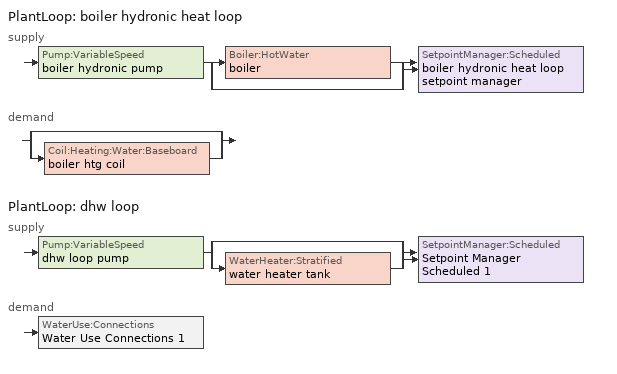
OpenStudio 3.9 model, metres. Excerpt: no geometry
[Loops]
PlantLoop 'boiler hydronic heat loop'
 supply: Pump:VariableSpeed 'boiler hydronic pump' > split
  | Boiler:HotWater 'boiler'
  | bypass
  join > SetpointManager:Scheduled 'boiler hydronic heat loop setpoint manager'
 demand: split
  | bypass
  | Coil:Heating:Water:Baseboard 'boiler htg coil'
PlantLoop 'dhw loop'
 supply: Pump:VariableSpeed 'dhw loop pump' > split
  | bypass
  | WaterHeater:Stratified 'water heater tank'
  join > SetpointManager:Scheduled 'Setpoint Manager Scheduled 1'
 demand: WaterUse:Connections 'Water Use Connections 1'
[Sizing:Zone]
conditioned space: Zone Cooling Design Supply Air Temperature Input Method=SupplyAirTemperature; Zone Cooling Design Supply Air Temperature {C}=14; Zone Cooling Design Supply Air Temperature Difference {deltaC}=11.11; Zone Heating Design Supply Air Temperature Input Method=SupplyAirTemperature; Zone Heating Design Supply Air Temperature {C}=40; Zone Heating Design Supply Air Temperature Difference {deltaC}=11.11; Zone Cooling Design Supply Air Humidity Ratio {kg-H2O/kg-air}=0.0085; Zone Heating Design Supply Air Humidity Ratio {kg-H2O/kg-air}=0.008; Cooling Design Air Flow Method=DesignDay; Heating Design Air Flow Method=DesignDay; Account for Dedicated Outdoor Air System=No; Dedicated Outdoor Air System Control Strategy=NeutralSupplyAir; Dedicated Outdoor Air Low Setpoint Temperature for Design {C}=autosize; Dedicated Outdoor Air High Setpoint Temperature for Design {C}=autosize; Zone Load Sizing Method=Sensible Load Only No Latent Load; Zone Latent Cooling Design Supply Air Humidity Ratio Input Method=HumidityRatioDifference; Zone Cooling Design Supply Air Humidity Ratio Difference {kgWater/kgDryAir}=0.005; Zone Latent Heating Design Supply Air Humidity Ratio Input Method=HumidityRatioDifference; Zone Humidification Design Supply Air Humidity Ratio Difference {kgWater/kgDryAir}=0.005; Sizing Option=Coincident
[Zone equipment]
conditioned space: boiler baseboard
[PlantLoop] Fluid Type=Water; Glycol Concentration=0; Load Distribution Scheme=Optimal
Name | Plant Loop Volume {m3} | Maximum Loop Flow Rate {m3/s}
boiler hydronic heat loop | Autocalculate
dhw loop | 0.003 | 0.01
[Sizing:Plant] Loop Type=Heating; Sizing Option=NonCoincident; Zone Timesteps in Averaging Window=1; Coincident Sizing Factor Mode=None
Name | Design Loop Exit Temperature {C} | Loop Design Temperature Difference {deltaC}
boiler hydronic heat loop | 82.2222 | 11.1111
dhw loop | 51.6667 | 5.55556
[Pump:VariableSpeed] Motor Efficiency=0.85; Fraction of Motor Inefficiencies to Fluid Stream=0; Coefficient 1 of the Part Load Performance Curve=0; Coefficient 2 of the Part Load Performance Curve=1; Coefficient 3 of the Part Load Performance Curve=0; Coefficient 4 of the Part Load Performance Curve=0; Minimum Flow Rate {m3/s}=0; Pump Control Type=Intermittent; Skin Loss Radiative Fraction=0.5; Design Power Sizing Method=PowerPerFlowPerPressure; Design Electric Power per Unit Flow Rate {W/(m3/s)}=348701.1; Design Shaft Power per Unit Flow Rate per Unit Head {W-s/m3-Pa}=1.28205; Design Minimum Flow Rate Fraction=0
Name | Rated Flow Rate {m3/s} | Rated Pump Head {Pa} | Rated Power Consumption {W}
boiler hydronic pump | 0.00594952 | 20000 | 158.654
dhw loop pump | 0.01 | 1 | 0
[Boiler:HotWater]
boiler: Fuel Type=FuelOilNo2; Nominal Capacity {W}=12384; Nominal Thermal Efficiency=0.8; Efficiency Curve Temperature Evaluation Variable=LeavingBoiler; Normalized Boiler Efficiency Curve=NonCondensingBoilerEff; Minimum Part Load Ratio=0; Maximum Part Load Ratio=1; Optimum Part Load Ratio=1; Water Outlet Upper Temperature Limit {C}=99.9; Boiler Flow Mode=LeavingSetpointModulated; On Cycle Parasitic Electric Load {W}=0; Off Cycle Parasitic Fuel Load {W}=0; Sizing Factor=1
[EnergyManagementSystem:Sensor]
Name | Output Variable or Output Meter Index Key | Output Variable or Output Meter
boiler_plr_s | boiler | Boiler Part Load Ratio
boiler_hydronic_pump_mfr_s | boiler hydronic pump | Pump Mass Flow Rate
boiler_hydronic_pump_s | boiler hydronic pump | Pump Electricity Energy
boiler_baseboard_s | boiler baseboard | Baseboard Total Heating Energy
water_heater_amb_temp; fridge_tin_s; tin_s; tin_s_1 | conditioned space | Zone Mean Air Temperature
water_heater_amb_rh | conditioned space | Zone Air Relative Humidity
water_heater_tl | water heater tank | Water Heater Heat Loss Rate
water_heater_sens_cool | water heater coil | Cooling Coil Sensible Cooling Rate
water_heater_lat_cool | water heater coil | Cooling Coil Latent Cooling Rate
water_heater_fan_pwr; water_heater_fan_energy | water heater fan | Fan Electricity Rate
water_heater_tank_energy | water heater tank | Water Heater Electricity Rate
water_heater_coil_energy | water heater coil | Cooling Coil Water Heating Electricity Rate
water_heater_tank_on_cycle_parasitic | water heater tank | Water Heater On Cycle Parasitic Electricity Rate
water_heater_tank_off_cycle_parasitic | water heater tank | Water Heater Off Cycle Parasitic Electricity Rate
win_s | conditioned space | Zone Air Humidity Ratio
tout_s | conditioned space | Zone Outdoor Air Drybulb Temperature
conditioned_space_htg_unmet_s | conditioned space | Zone Heating Setpoint Not Met Time
conditioned_space_clg_unmet_s | conditioned space | Zone Cooling Setpoint Not Met Time
[EnergyManagementSystem:InternalVariable]
boiler_hydronic_pump_rated_mfr: Internal Data Index Key=boiler hydronic pump; Internal Data Type=Pump Maximum Mass Flow Rate
[EnergyManagementSystem:Actuator]
Name | Actuated Component | Actuated Component Type | Actuated Component Control Type
boiler_hydronic_pump_pressure_rise_act | boiler hydronic pump | Pump | Pump Pressure Rise
water_heater_Tamb_act | water heater Tamb act | Schedule:Constant | Schedule Value
water_heater_RHamb_act | water heater RHamb act | Schedule:Constant | Schedule Value
[EnergyManagementSystem:Program]
natural_vent_program: Set Tin = tin_s; Set Tout = tout_s; Set Wout = out_wt_s; Set Pbar = out_pb_s; Set Phiout = (@RhFnTdbWPb Tout Wout Pbar); Set MaxHR = 0.0115; Set Tnvsp = (htg_sp_s + clg_sp_s) / 2; Set NVavail = natural_vent_s; Set ClgSsnAvail = cool_season; Set Qnv = 0; Set Qwhf = 0; Set whole_house_fan_mix_act = 0; Set whole_house_fan_act = 0; If ((Wout < MaxHR) && (Tin > Tout) && (Tin > Tnvsp) && (ClgSsnAvail > 0)); Set WHF_Flow = 0; Set Adj = (Tin-Tnvsp)/(Tin-Tout); Set Adj = (@Min Adj 1); Set Adj = (@Max Adj 0); If (WHF_Flow > 0); Set Qwhf = WHF_Flow*Adj; Set whole_house_fan_mix_act = WHF_Flow*Adj; Set WHF_W = 0; Set whole_house_fan_act = WHF_W*Adj; ElseIf (NVavail > 0); Set NVArea = 4817.76584832; Set Cs = 0.00010930442197923115; Set Cw = 7.138622473985284e-05; Set Tdiff = Tin-Tout; Set dT = (@Abs Tdiff); Set Vwind = site_vw_s; Set SGNV = NVArea*Adj*((((Cs*dT)+(Cw*(Vwind^2)))^0.5)/1000); Set MaxNV = 2.1369780228096005; Set Qnv = (@Min SGNV MaxNV); EndIf; EndIf; Set natural_vent_flow_act = Qnv; Set whole_house_fan_flow_act = Qwhf; Set natural_vent_program_Qnv = Qnv; Set natural_vent_program_Qwhf = Qwhf
infil_program: Set p_m = 0.14; Set p_s = 0.22; Set s_m = 270; Set s_s = 370; Set z_m = 9.99744; Set z_s = 2.9718; Set f_t = (((s_m/z_m)^p_m)*((z_s/s_s)^p_s)); Set Tdiff = tin_s-tout_s; Set dT = @Abs Tdiff; Set c = 0.1662; Set Cs = 0.0747; Set Cw = 0.1495; Set n = 0.65; Set sft = (f_t*0.7000000000000001); Set temp1 = ((c*Cw)*((sft*site_vw_s)^(2*n)))^2; Set Qinf = (((c*Cs*(dT^n))^2)+temp1)^0.5; Set Qinf = (@Max Qinf 0); Set mech_vent_house_fan_sensible_load_act = 0.0; Set mech_vent_house_fan_latent_load_act = 0.0; Set OASupInPb = out_pb_s; Set OASupInTemp = tout_s; Set OASupInW = out_wt_s; Set OASupRho = (@RhoAirFnPbTdbW OASupInPb OASupInTemp OASupInW); Set OASupCp = (@CpAirFnW OASupInW); Set OASupInEnth = (@HFnTdbW OASupInTemp OASupInW); Set ZoneTemp = tin_s; Set ZoneW = win_s; Set ZoneCp = (@CpAirFnW ZoneW); Set ZoneAirEnth = (@HFnTdbW ZoneTemp ZoneW); Set mech_vent_house_fan_cfis_act = 0.0; Set QWHV_cfis_sup = 0.0; Set QWHV_cfis_suppl_sup = 0.0; Set QWHV_cfis_suppl_exh = 0.0; Set Qrange = 0; Set Qrange = Qrange + 0.04719 * mech_vent_range_fan_0_sch_s; Set Qbath = 0; Set Qbath = Qbath + 0.04719 * mech_vent_bath_fan_0_sch_s; Set Qdryer = 0; Set Qdryer = Qdryer + 0.16532 * clothes_dryer_exhaust_0_sch_s; Set QWHV_sup = 0.0; Set QWHV_exh = 0.0; Set Qsupply = QWHV_sup + QWHV_cfis_sup + QWHV_cfis_suppl_sup; Set Qexhaust = Qrange + Qbath + Qdryer + QWHV_exh + QWHV_cfis_suppl_exh; Set Qfan = (@Max Qexhaust Qsupply); Set Qducts = 0; If Qducts < 0; Set Qsupply = Qsupply - Qducts; Else; Set Qexhaust = Qexhaust + Qducts; EndIf; Set Qfan_with_ducts = (@Max Qexhaust Qsupply); Set Qimb = (@Abs (Qsupply - Qexhaust)); If Qinf + Qimb > 0; Set Qtot = Qfan_with_ducts + (Qinf^2) / (Qinf + Qimb); Else; Set Qtot = Qfan_with_ducts; EndIf; Set Qinf_adj = Qtot - Qfan; Set infil_flow_act = Qinf_adj; Set infil_program_Qinf = Qinf_adj; Set infil_program_Qfan = Qfan; Set Qload = Qfan; Set Effectiveness_Sens = 0.0; Set Effectiveness_Lat = 0.0; Set Fan_MFR = Qload * OASupRho; Set ZoneInEnth = OASupInEnth; Set ZoneInTemp = OASupInTemp; Set FanTotalToCond = Fan_MFR * (ZoneInEnth - ZoneAirEnth); Set FanSensToCond = Fan_MFR * ZoneCp * (ZoneInTemp - ZoneTemp); Set FanLatToCond = FanTotalToCond - FanSensToCond; Set mech_vent_house_fan_sensible_load_act = mech_vent_house_fan_sensible_load_act + FanSensToCond; Set mech_vent_house_fan_latent_load_act = mech_vent_house_fan_latent_load_act + FanLatToCond
unmet_hours_program: Set htg_unmet_hours = 0; Set clg_unmet_hours = 0; Set unit_htg_unmet_hours = 0; If ((DayOfYear >= 1) && (DayOfYear <= 365)); Set unit_htg_unmet_hours = unit_htg_unmet_hours + conditioned_space_htg_unmet_s; If unit_htg_unmet_hours > htg_unmet_hours; Set htg_unmet_hours = unit_htg_unmet_hours; EndIf; EndIf
total_loads_program: Set loads_htg_tot = 0; Set loads_clg_tot = 0; If htg_load_cond > 0; Set loads_htg_tot = loads_htg_tot + (htg_load_cond - clg_load_cond) * 1.0; EndIf; Set loads_htg_tot = (@Max loads_htg_tot 0); If clg_load_cond > 0; Set loads_clg_tot = loads_clg_tot + (clg_load_cond - htg_load_cond) * 0.0; EndIf; Set loads_clg_tot = (@Max loads_clg_tot 0)
component_loads_program: Set loads_htg_walls = 0; Set loads_htg_rim_joists = 0; Set loads_htg_foundation_walls = 0; Set loads_htg_floors = 0; Set loads_htg_slabs = 0; Set loads_htg_ceilings = 0; Set loads_htg_roofs = 0; Set loads_htg_windows_conduction = 0; Set loads_htg_windows_solar = 0; Set loads_htg_doors = 0; Set loads_htg_skylights_conduction = 0; Set loads_htg_skylights_solar = 0; Set loads_htg_internal_mass = 0; Set loads_htg_intgains = 0; Set loads_htg_lighting = 0; Set loads_htg_infil = 0; Set loads_htg_mechvent = 0; Set loads_htg_natvent = 0; Set loads_htg_whf = 0; Set loads_htg_ducts = 0; Set loads_clg_walls = 0; Set loads_clg_rim_joists = 0; Set loads_clg_foundation_walls = 0; Set loads_clg_floors = 0; Set loads_clg_slabs = 0; Set loads_clg_ceilings = 0; Set loads_clg_roofs = 0; Set loads_clg_windows_conduction = 0; Set loads_clg_windows_solar = 0; Set loads_clg_doors = 0; Set loads_clg_skylights_conduction = 0; Set loads_clg_skylights_solar = 0; Set loads_clg_internal_mass = 0; Set loads_clg_intgains = 0; Set loads_clg_lighting = 0; Set loads_clg_infil = 0; Set loads_clg_mechvent = 0; Set loads_clg_natvent = 0; Set loads_clg_whf = 0; Set loads_clg_ducts = 0; Set hr_walls = 0; Set hr_walls = hr_walls + s_conv_9 + s_ig_9 + s_sol_9 + s_lgt_9 + s_surf_9; Set hr_walls = hr_walls + s_conv_10 + s_ig_10 + s_sol_10 + s_lgt_10 + s_surf_10; Set hr_walls = hr_walls + s_conv_11 + s_ig_11 + s_sol_11 + s_lgt_11 + s_surf_11; Set hr_walls = hr_walls + s_conv_12 + s_ig_12 + s_sol_12 + s_lgt_12 + s_surf_12; Set hr_walls = hr_walls + s_conv_13 + s_ig_13 + s_sol_13 + s_lgt_13 + s_surf_13; Set hr_walls = hr_walls + s_conv_14 + s_ig_14 + s_sol_14 + s_lgt_14 + s_surf_14; Set hr_rim_joists = 0; Set hr_rim_joists = hr_rim_joists + s_conv_4 + s_ig_4 + s_sol_4 + s_lgt_4 + s_surf_4; Set hr_rim_joists = hr_rim_joists + s_conv_5 + s_ig_5 + s_sol_5 + s_lgt_5 + s_surf_5; Set hr_rim_joists = hr_rim_joists + s_conv_6 + s_ig_6 + s_sol_6 + s_lgt_6 + s_surf_6; Set hr_rim_joists = hr_rim_joists + s_conv_7 + s_ig_7 + s_sol_7 + s_lgt_7 + s_surf_7; Set hr_foundation_walls = 0; Set hr_foundation_walls = hr_foundation_walls + s_conv_1 + s_ig_1 + s_sol_1 + s_lgt_1 + s_surf_1; Set hr_floors = 0; Set hr_slabs = 0; Set hr_slabs = hr_slabs + s_conv_8 + s_ig_8 + s_sol_8 + s_lgt_8 + s_surf_8; Set hr_ceilings = 0; Set hr_ceilings = hr_ceilings + s_conv + s_ig + s_sol + s_lgt + s_surf; Set hr_roofs = 0; Set hr_windows_conduction = 0; Set hr_windows_conduction = hr_windows_conduction + ss_conv_1; Set hr_windows_conduction = hr_windows_conduction + ss_ig_1; Set hr_windows_conduction = hr_windows_conduction + ss_surf_1; Set hr_windows_conduction = hr_windows_conduction + ss_conv_2; Set hr_windows_conduction = hr_windows_conduction + ss_ig_2; Set hr_windows_conduction = hr_windows_conduction + ss_surf_2; Set hr_windows_conduction = hr_windows_conduction + ss_conv_3; Set hr_windows_conduction = hr_windows_conduction + ss_ig_3; Set hr_windows_conduction = hr_windows_conduction + ss_surf_3; Set hr_windows_conduction = hr_windows_conduction + ss_conv_4; Set hr_windows_conduction = hr_windows_conduction + ss_ig_4; Set hr_windows_conduction = hr_windows_conduction + ss_surf_4; Set hr_windows_solar = 0; Set hr_windows_solar = hr_windows_solar - ss_trans_in * ZoneTimestep * 3600 + ss_back_out * ZoneTimestep * 3600 + ss_trans_out * ZoneTimestep * 3600; Set hr_windows_solar = hr_windows_solar - ss_trans_in_1 * ZoneTimestep * 3600 + ss_back_out_1 * ZoneTimestep * 3600 + ss_trans_out_1 * ZoneTimestep * 3600; Set hr_windows_solar = hr_windows_solar - ss_trans_in_2 * ZoneTimestep * 3600 + ss_back_out_2 * ZoneTimestep * 3600 + ss_trans_out_2 * ZoneTimestep * 3600; Set hr_windows_solar = hr_windows_solar - ss_trans_in_3 * ZoneTimestep * 3600 + ss_back_out_3 * ZoneTimestep * 3600 + ss_trans_out_3 * ZoneTimestep * 3600; Set hr_doors = 0; Set hr_doors = hr_doors + ss_sol; Set hr_doors = hr_doors + ss_lgt; Set hr_doors = hr_doors + ss_conv; Set hr_doors = hr_doors + ss_ig; Set hr_doors = hr_doors + ss_surf; Set hr_skylights_conduction = 0; Set hr_skylights_solar = 0; Set hr_internal_mass = 0; Set hr_internal_mass = hr_internal_mass + s_conv_2 + s_ig_2 + s_sol_2 + s_lgt_2 + s_surf_2; Set hr_internal_mass = hr_internal_mass + s_conv_3 + s_ig_3 + s_sol_3 + s_lgt_3 + s_surf_3; Set hr_internal_mass = hr_internal_mass + im_conv + im_ig + im_sol + im_lgt + im_surf; Set hr_internal_mass = hr_internal_mass + im_conv_1 + im_ig_1 + im_sol_1 + im_lgt_1 + im_surf_1; Set hr_intgains = 0; Set hr_intgains = hr_intgains - ig_ee_conv - ig_ee_rad - ig_ee_conv_1 - ig_ee_rad_1 - ig_ee_conv_2 - ig_ee_rad_2 - ig_ee_conv_3 - ig_ee_rad_3 - ig_ee_conv_4 - ig_ee_rad_4 - ig_ee_conv_5 - ig_ee_rad_5 - ig_ee_conv_6 - ig_ee_rad_6 - ig_ee_conv_7 - ig_ee_rad_7 - ig_ee_conv_8 - ig_ee_rad_8 - ig_oe_conv - ig_oe_rad - ig_oe_conv_1 - ig_oe_rad_1 - ig_oe_conv_2 - ig_oe_rad_2 - ig_oe_conv_3 - ig_oe_rad_3 - ig_oe_conv_4 - ig_oe_rad_4 - ig_oe_conv_5 - ig_oe_rad_5 - ig_oe_conv_6 - ig_oe_rad_6 - ig_ppl_conv - ig_ppl_rad; Set hr_lighting = 0; Set hr_lighting = hr_lighting - ig_lgt_conv - ig_lgt_rad - ig_lgt_vis; Set hr_infil = 0; Set hr_infil = hr_infil - airflow_gain + airflow_loss; Set hr_natvent = 0; Set hr_natvent = hr_natvent - airflow_gain_1 + airflow_loss_1; Set hr_whf = 0; Set hr_whf = hr_whf - airflow_gain_2 + airflow_loss_2; Set hr_mechvent = 0; Set hr_mechvent = hr_mechvent - mv_conv - mv_rad - mv_conv_1 - mv_rad_1 - mv_conv_2 - mv_rad_2 - mv_conv_3 - mv_rad_3 - mv_conv_4 - mv_rad_4 - mv_conv_5 - mv_rad_5; Set hr_ducts = 0; Set htg_mode = 0; Set clg_mode = 0; If (htg_load_cond > 0); Set htg_mode = 1.0; ElseIf (clg_load_cond > 0); Set clg_mode = 0.0; Else; Set htg_season = 0; Set clg_season = 0; If ((DayOfYear >= 1) && (DayOfYear <= 365)); Set clg_season = 1; EndIf; If ((DayOfYear >= 1) && (DayOfYear <= 365)); Set htg_season = 1; EndIf; If ((airflow_gain_1 <> 0) || (airflow_loss_1 <> 0)) && (clg_season == 1); Set clg_mode = 0.0; ElseIf ((airflow_gain_2 <> 0) || (airflow_loss_2 <> 0)) && (clg_season == 1); Set clg_mode = 0.0; Else; Set Tmid_setpoint = (htg_sp_s_1 + clg_sp_s_1) / 2; If (tin_s_1 > Tmid_setpoint) && (clg_season == 1); Set clg_mode = 0.0; ElseIf (tin_s_1 < Tmid_setpoint) && (htg_season == 1); Set htg_mode = 1.0; EndIf; EndIf; EndIf; Set loads_htg_walls = loads_htg_walls + (hr_walls * htg_mode * 1); Set loads_htg_rim_joists = loads_htg_rim_joists + (hr_rim_joists * htg_mode * 1); Set loads_htg_foundation_walls = loads_htg_foundation_walls + (hr_foundation_walls * htg_mode * 1); Set loads_htg_floors = loads_htg_floors + (hr_floors * htg_mode * 1); Set loads_htg_slabs = loads_htg_slabs + (hr_slabs * htg_mode * 1); Set loads_htg_ceilings = loads_htg_ceilings + (hr_ceilings * htg_mode * 1); Set loads_htg_roofs = loads_htg_roofs + (hr_roofs * htg_mode * 1); Set loads_htg_windows_conduction = loads_htg_windows_conduction + (hr_windows_conduction * htg_mode * 1); Set loads_htg_windows_solar = loads_htg_windows_solar + (hr_windows_solar * htg_mode * 1); Set loads_htg_doors = loads_htg_doors + (hr_doors * htg_mode * 1); Set loads_htg_skylights_conduction = loads_htg_skylights_conduction + (hr_skylights_conduction * htg_mode * 1); Set loads_htg_skylights_solar = loads_htg_skylights_solar + (hr_skylights_solar * htg_mode * 1); Set loads_htg_internal_mass = loads_htg_internal_mass + (hr_internal_mass * htg_mode * 1); Set loads_htg_intgains = loads_htg_intgains + (hr_intgains * htg_mode * 1); Set loads_htg_lighting = loads_htg_lighting + (hr_lighting * htg_mode * 1); Set loads_htg_infil = loads_htg_infil + (hr_infil * htg_mode * 1); Set loads_htg_mechvent = loads_htg_mechvent + (hr_mechvent * htg_mode * 1); Set loads_htg_natvent = loads_htg_natvent + (hr_natvent * htg_mode * 1); Set loads_htg_whf = loads_htg_whf + (hr_whf * htg_mode * 1); Set loads_htg_ducts = loads_htg_ducts + (hr_ducts * htg_mode * 1); Set loads_clg_walls = loads_clg_walls + (-hr_walls * clg_mode * 1); Set loads_clg_rim_joists = loads_clg_rim_joists + (-hr_rim_joists * clg_mode * 1); Set loads_clg_foundation_walls = loads_clg_foundation_walls + (-hr_foundation_walls * clg_mode * 1); Set loads_clg_floors = loads_clg_floors + (-hr_floors * clg_mode * 1); Set loads_clg_slabs = loads_clg_slabs + (-hr_slabs * clg_mode * 1); Set loads_clg_ceilings = loads_clg_ceilings + (-hr_ceilings * clg_mode * 1); Set loads_clg_roofs = loads_clg_roofs + (-hr_roofs * clg_mode * 1); Set loads_clg_windows_conduction = loads_clg_windows_conduction + (-hr_windows_conduction * clg_mode * 1); Set loads_clg_windows_solar = loads_clg_windows_solar + (-hr_windows_solar * clg_mode * 1); Set loads_clg_doors = loads_clg_doors + (-hr_doors * clg_mode * 1); Set loads_clg_skylights_conduction = loads_clg_skylights_conduction + (-hr_skylights_conduction * clg_mode * 1); Set loads_clg_skylights_solar = loads_clg_skylights_solar + (-hr_skylights_solar * clg_mode * 1); Set loads_clg_internal_mass = loads_clg_internal_mass + (-hr_internal_mass * clg_mode * 1); Set loads_clg_intgains = loads_clg_intgains + (-hr_intgains * clg_mode * 1); Set loads_clg_lighting = loads_clg_lighting + (-hr_lighting * clg_mode * 1); Set loads_clg_infil = loads_clg_infil + (-hr_infil * clg_mode * 1); Set loads_clg_mechvent = loads_clg_mechvent + (-hr_mechvent * clg_mode * 1); Set loads_clg_natvent = loads_clg_natvent + (-hr_natvent * clg_mode * 1); Set loads_clg_whf = loads_clg_whf + (-hr_whf * clg_mode * 1); Set loads_clg_ducts = loads_clg_ducts + (-hr_ducts * clg_mode * 1)
total_airflows_program: Set total_infil_flow_rate = 0; Set total_mechvent_flow_rate = 0; Set total_natvent_flow_rate = 0; Set total_whf_flow_rate = 0; Set total_infil_flow_rate = total_infil_flow_rate + (infil_program_Qinf * 1); Set total_mechvent_flow_rate = total_mechvent_flow_rate + (infil_program_Qfan * 1); Set total_natvent_flow_rate = total_natvent_flow_rate + (natural_vent_program_Qnv * 1); Set total_whf_flow_rate = total_whf_flow_rate + (natural_vent_program_Qwhf * 1)
[EnergyManagementSystem:ProgramCallingManager]
boiler_hydronic_pump_power_program_calling_manager: EndOfSystemTimestepBeforeHVACReporting; boiler_hydronic_pump_power_program
boiler_hydronic_pump_disaggregate_program_calling_manager: EndOfSystemTimestepBeforeHVACReporting; boiler_hydronic_pump_disaggregate_program
water_heater_ProgramManager: InsideHVACSystemIterationLoop; water_heater_Control; water_heater_InletAir
water_heater_hpwh_EC_adj_ProgramManager: EndOfSystemTimestepBeforeHVACReporting; water_heater_hpwh_EC_adj
fridge_schedule_program_calling_manager: BeginZoneTimestepAfterInitHeatBalance; fridge_schedule_program
natural_vent_program_calling_manager: BeginZoneTimestepAfterInitHeatBalance; natural_vent_program
infil_program_calling_manager: BeginZoneTimestepAfterInitHeatBalance; infil_program
unmet_hours_program_calling_manager: EndOfZoneTimestepBeforeZoneReporting; unmet_hours_program
total_loads_program_calling_manager: EndOfZoneTimestepAfterZoneReporting; total_loads_program
component_loads_program_calling_manager: EndOfZoneTimestepAfterZoneReporting; component_loads_program
total_airflows_program_calling_manager: EndOfZoneTimestepAfterZoneReporting; total_airflows_program
[SetpointManager:Scheduled] Control Variable=Temperature
Name | Schedule
boiler hydronic heat loop setpoint manager | boiler hydronic heat supply setpoint
Setpoint Manager Scheduled 1 | dhw temp
[Coil:Heating:Water:Baseboard]
boiler htg coil: Heating Design Capacity Method=HeatingDesignCapacity; Heating Design Capacity {W}=12384; Heating Design Capacity Per Floor Area {W/m2}=0; Fraction of Autosized Heating Design Capacity=0.8; U-Factor Times Area Value {W/K}=891.649; Maximum Water Flow Rate {m3/s}=0.000533479; Convergence Tolerance=0.001
[ZoneHVAC:Baseboard:Convective:Water]
boiler baseboard: Availability Schedule=Always On Discrete; Heating Coil=boiler htg coil
[EnergyManagementSystem:OutputVariable]
boiler hydronic pump disaggregate htg primary: EMS Variable=boiler_hydronic_pump_primary_htg; Type of Data in Variable=Summed; Update Frequency=SystemTimestep; EMS Program or Subroutine=boiler_hydronic_pump_disaggregate_program; Units=J
[External:File]
External File 1: File=in.schedules.csv
[ElectricEquipment:Definition] Design Level Calculation Method=EquipmentLevel
Name | Design Level {W} | Fraction Latent | Fraction Radiant | Fraction Lost
clothes washer | 615.448 | 0.03 | 0.162 | 0.7
dishwasher | 902.627 | 0.3 | 0.18 | 0.4
[Coil:WaterHeating:AirToWaterHeatPump:Wrapped]
water heater coil: Rated Heating Capacity {W}=2110.99; Rated COP {W/W}=4.222255; Rated Sensible Heat Ratio=0.88; Rated Evaporator Inlet Air Dry-Bulb Temperature {C}=19.7222; Rated Evaporator Inlet Air Wet-Bulb Temperature {C}=13.561; Rated Condenser Water Temperature {C}=48.89; Rated Evaporator Air Flow Rate {m3/s}=0.0854225; Evaporator Fan Power Included in Rated COP=Yes; Crankcase Heater Capacity {W}=0; Maximum Ambient Temperature for Crankcase Heater Operation {C}=0; Evaporator Air Temperature Type for Curve Objects=WetBulbTemperature; Heating Capacity Function of Temperature Curve=HPWH-Cap-fT; Heating Capacity Function of Air Flow Fraction Curve=HPWH-Htg-Cap-FF; Heating COP Function of Temperature Curve=HPWH-COP-fT; Heating COP Function of Air Flow Fraction Curve=HPWH-Htg-COP-FF; Part Load Fraction Correlation Curve=HPWH-COP-fPLR
[WaterHeater:Stratified]
water heater tank: Tank Volume {m3}=0.224853; Tank Height {m}=1.3343; Tank Shape=VerticalCylinder; Maximum Temperature Limit {C}=90; Heater Priority Control=MasterSlave; Heater 1 Setpoint Temperature Schedule=water heater TopElementSetpoint; Heater 1 Deadband Temperature Difference {deltaC}=18.5; Heater 1 Capacity {W}=4500.11; Heater 1 Height {m}=1.05632; Heater 2 Setpoint Temperature Schedule=water heater BottomElementSetpoint; Heater 2 Deadband Temperature Difference {deltaC}=3.89; Heater 2 Capacity {W}=4500.11; Heater 2 Height {m}=0.277979; Heater Fuel Type=Electricity; Heater Thermal Efficiency=1; Off Cycle Parasitic Fuel Consumption Rate {W}=3; Off Cycle Parasitic Fuel Type=Electricity; Off Cycle Parasitic Heat Fraction to Tank=0; Off Cycle Parasitic Height {m}=0; On Cycle Parasitic Fuel Consumption Rate {W}=3; On Cycle Parasitic Fuel Type=Electricity; On Cycle Parasitic Heat Fraction to Tank=0; On Cycle Parasitic Height {m}=0; Ambient Temperature Indicator=Schedule; Ambient Temperature Schedule=water heater Tamb act; Uniform Skin Loss Coefficient per Unit Area to Ambient Temperature {W/m2-K}=0.925959; Skin Loss Fraction to Zone=1; Off Cycle Flue Loss Coefficient to Ambient Temperature {W/K}=0; Off Cycle Flue Loss Fraction to Zone=1; Use Side Effectiveness=1; Use Side Inlet Height {m}=0; Use Side Outlet Height {m}=autocalculate; Source Side Effectiveness=1; Source Side Inlet Height {m}=0; Source Side Outlet Height {m}=0; Inlet Mode=Fixed; Use Side Design Flow Rate {m3/s}=0.00374132; Source Side Design Flow Rate {m3/s}=0; Indirect Water Heating Recovery Time {hr}=1.5; Number of Nodes=6; Additional Destratification Conductivity {W/m-K}=0; Node 1 Additional Loss Coefficient {W/m2-K}=0; Node 2 Additional Loss Coefficient {W/m2-K}=0; Node 3 Additional Loss Coefficient {W/m2-K}=0; Node 4 Additional Loss Coefficient {W/m2-K}=0; Node 5 Additional Loss Coefficient {W/m2-K}=0; Node 6 Additional Loss Coefficient {W/m2-K}=0; Node 7 Additional Loss Coefficient {W/m2-K}=0; Node 8 Additional Loss Coefficient {W/m2-K}=0; Node 9 Additional Loss Coefficient {W/m2-K}=0; Node 10 Additional Loss Coefficient {W/m2-K}=0; Node 11 Additional Loss Coefficient {W/m2-K}=0; Node 12 Additional Loss Coefficient {W/m2-K}=0
[WaterHeater:Sizing]
water heater tank: Design Mode=PeakDraw; Time Storage Can Meet Peak Draw {hr}=0.538503; Time for Tank Recovery {hr}=0; Nominal Tank Volume for Autosizing Plant Connections {m3}=1
[Fan:SystemModel]
water heater fan: Availability Schedule=Always On Discrete; Design Maximum Air Flow Rate {m3/s}=0.0854225; Speed Control Method=Discrete; Electric Power Minimum Flow Rate Fraction=0.2; Design Pressure Rise {Pa}=500; Motor Efficiency=1; Motor In Air Stream Fraction=1; Design Electric Power Consumption {W}=autosize; Design Power Sizing Method=PowerPerFlow; Electric Power Per Unit Flow Rate {W/(m3/s)}=97.8923; Electric Power Per Unit Flow Rate Per Unit Pressure {W-s/m3-Pa}=1.66667; Fan Total Efficiency=0.7; Motor Loss Radiative Fraction=0
[WaterHeater:HeatPump:WrappedCondenser]
water heater hpwh: Compressor Setpoint Temperature Schedule=water heater setpoint; Dead Band Temperature Difference {deltaC}=3.89; Condenser Bottom Location {m}=0.0555958; Condenser Top Location {m}=0.722746; Evaporator Air Flow Rate {m3/s}=0.0854225; Inlet Air Configuration=Schedule; Inlet Air Temperature Schedule=water heater Tamb act; Inlet Air Humidity Schedule=water heater RHamb act; Tank=water heater tank; DX Coil=water heater coil; Minimum Inlet Air Temperature for Compressor Operation {C}=5.55556; Maximum Inlet Air Temperature for Compressor Operation {C}=48.8889; Compressor Location=Schedule; Compressor Ambient Temperature Schedule=water heater Tamb act; Fan=water heater fan; Fan Placement=DrawThrough; On Cycle Parasitic Electric Load {W}=0; Off Cycle Parasitic Electric Load {W}=0; Parasitic Heat Rejection Location=Outdoors; Inlet Air Mixer Schedule=Always On Discrete; Tank Element Control Logic=MutuallyExclusive; Control Sensor 1 Height In Stratified Tank {m}=1.05632; Control Sensor 1 Weight=0.75; Control Sensor 2 Height In Stratified Tank {m}=0.389171
[WaterUse:Connections]
Water Use Connections 1: Drain Water Heat Exchanger Type=None; Drain Water Heat Exchanger Destination=Plant; Water Use Equipment Name 1=dhw fixtures; Water Use Equipment Name 2=dhw distribution waste; Water Use Equipment Name 3=clothes washer; Water Use Equipment Name 4=dishwasher
[WaterUse:Equipment:Definition]
Name | Peak Flow Rate {m3/s} | Target Temperature Schedule
dhw fixtures | 2.9145e-05 | mixed water temperature schedule
dhw distribution waste | 1.04759e-05 | mixed water temperature schedule
clothes washer | 1.51538e-05
dishwasher | 7.36554e-06
[WaterUse:Equipment]
Name | Water Use Equipment Definition | Flow Rate Fraction Schedule
dhw fixtures | dhw fixtures | hot_water_fixtures
dhw distribution waste | dhw distribution waste | hot_water_fixtures
clothes washer | clothes washer | hot_water_clothes_washer
dishwasher | dishwasher | hot_water_dishwasher
[Curve:Bicubic]
NonCondensingBoilerEff: Coefficient1 Constant=1.11172; Coefficient2 x=0.0786141; Coefficient3 x**2=-0.400426; Coefficient4 y=0; Coefficient5 y**2=-0.000156783; Coefficient6 x*y=0.0093846; Coefficient7 x**3=0.234258; Coefficient8 y**3=1.32927e-06; Coefficient9 x**2*y=-0.0044467; Coefficient10 x*y**2=-1.22498e-05; Minimum Value of x=0.1; Maximum Value of x=1; Minimum Value of y=20; Maximum Value of y=80
[Schedule:Constant]
Name | Value
boiler hydronic heat supply setpoint | 82.2222
Always On Discrete | 1
dhw temp; water heater setpoint | 51.6667
water heater Tamb act | 23
water heater RHamb act | 0.5
water heater TopElementSetpoint; water heater BottomElementSetpoint | 0
mixed water temperature schedule | 40.5556
[Schedule:File] External File=External File 1; Rows to Skip at Top=1; Number of Hours of Data=8760; Interpolate to Timestep=Yes; Minutes per Item=15; Translate File With Relative Path=Yes
Name | Column Number
dishwasher | 8
hot_water_fixtures | 13
hot_water_clothes_washer | 9
hot_water_dishwasher | 7
[Curve:Biquadratic] Minimum Value of x=0; Maximum Value of x=100; Minimum Value of y=0; Maximum Value of y=100
Name | Coefficient1 Constant | Coefficient2 x | Coefficient3 x**2 | Coefficient4 y | Coefficient5 y**2 | Coefficient6 x*y
HPWH-Cap-fT | 0.563 | 0.0437 | 3.9e-05 | 0.0055 | -0.000148 | -0.000145
HPWH-COP-fT | 1.1332 | 0.063 | -9.79e-05 | -0.00972 | -2.14e-05 | -0.000686
[Curve:Cubic] Coefficient1 Constant=1; Coefficient2 x=0; Coefficient3 x**2=0; Coefficient4 x**3=0; Minimum Value of x=0
Name | Maximum Value of x
HPWH-Htg-Cap-FF; HPWH-Htg-COP-FF | 100
HPWH-COP-fPLR | 1
